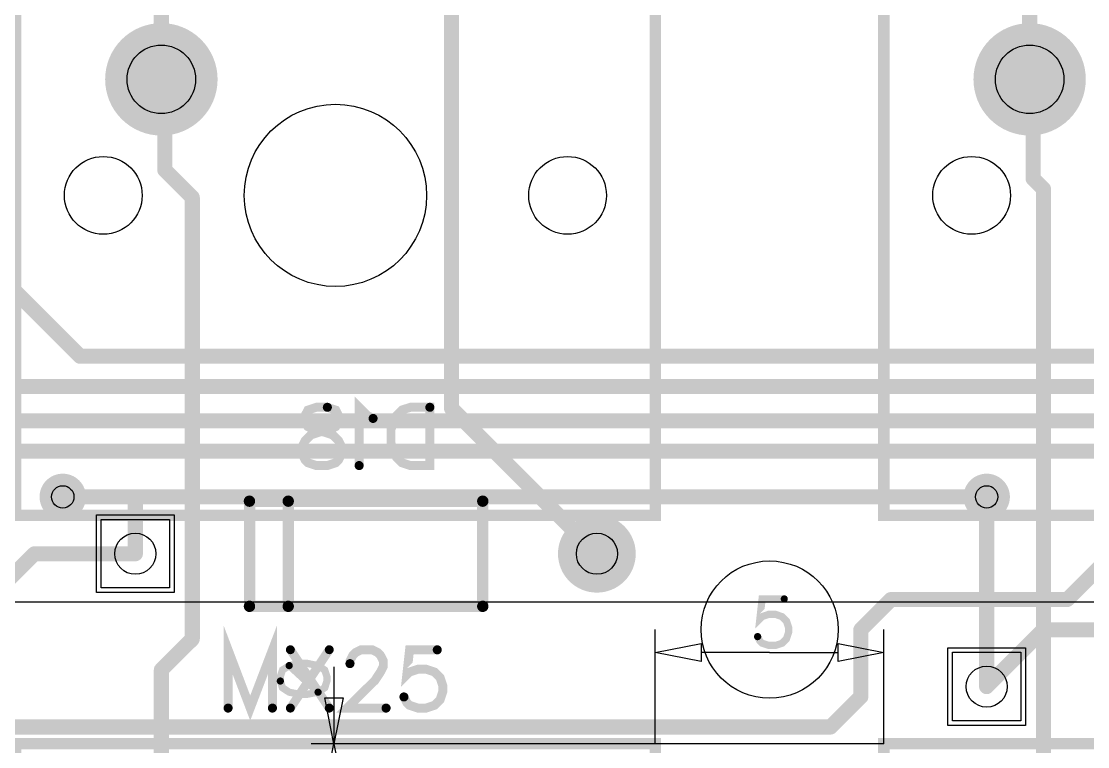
# Model space of a CAD drawing. Extents: x -0.36 to 9.09, y -0.26 to 3.18.
# Drawn here: x 3.745 to 4.664, y 1.297 to 1.922 of the extents above; entities that cross this region are included whole.
import ezdxf

# ---------------------------------------------------------------- set-up
doc = ezdxf.new("R2010")
doc.units = 0
for name, color, linetype in [('Bottom', 6, 'CONTINUOUS'), ('Bottom_Dimension', 15, 'CONTINUOUS'), ('Bottom_Mask', 10, 'CONTINUOUS'), ('Bottom_Silk', 11, 'CONTINUOUS'), ('Drill_Bottom', 8, 'CONTINUOUS'), ('Drill_Top', 7, 'CONTINUOUS'), ('Top', 5, 'CONTINUOUS'), ('Top_Dimension', 14, 'CONTINUOUS'), ('Top_Mask', 3, 'CONTINUOUS'), ('Top_Silk', 2, 'CONTINUOUS')]:
    doc.layers.add(name, color=color, linetype=linetype)

msp = doc.modelspace()

# ---------------------------------------------------------------- linework, layer by layer
at = {"layer": 'Bottom', "linetype": 'CONTINUOUS', "const_width": 0.013}
for points in [[(4.6138, 2.0968), (4.6138, 1.8717)], [(3.8657, 2.0587), (3.8657, 1.8717)], [(4.1157, 1.5881), (4.1157, 1.9717)], [(3.8657, 1.8717), (3.8687, 1.8687)], [(3.8657, 1.8717), (3.8657, 1.8717)], [(3.8687, 1.8687), (3.8687, 1.7935)], [(4.6138, 1.8717), (4.6168, 1.8687)], [(4.6138, 1.8717), (4.6138, 1.8717)], [(4.6168, 1.8687), (4.6168, 1.7862)], [(3.8687, 1.7935), (3.8924, 1.7699)], [(4.6168, 1.7862), (4.6258, 1.7772)], [(4.6258, 1.7772), (4.6258, 1.2743)], [(3.8924, 1.7699), (3.8924, 1.3894)], [(4.241, 1.4629), (4.1157, 1.5881)], [(3.8433, 1.5119), (3.7808, 1.5119)], [(3.8433, 1.4629), (3.8433, 1.5119)], [(4.5768, 1.3484), (4.5768, 1.5119)], [(3.694, 1.4004), (3.7565, 1.4629)], [(3.7565, 1.4629), (3.8433, 1.4629)], [(3.8924, 1.3894), (3.8657, 1.3628)], [(3.8657, 1.3628), (3.8657, 1.1236)]]:
    msp.add_lwpolyline(points, dxfattribs=at)
at = {"layer": 'Bottom', "linetype": 'CONTINUOUS'}
for points, const_width in [([(3.888, 1.8717, 1), (3.8435, 1.8717, 1), (3.888, 1.8717, 1)], 0.0445), ([(4.636, 1.8717, 1), (4.5915, 1.8717, 1), (4.636, 1.8717, 1)], 0.0445), ([(3.8625, 1.8717, 1), (3.869, 1.8717, 1), (3.8625, 1.8717, 1)], 0.0065), ([(3.8625, 1.8717, 1), (3.869, 1.8717, 1), (3.8625, 1.8717, 1)], 0.0065), ([(3.8625, 1.8717, 1), (3.869, 1.8717, 1), (3.8625, 1.8717, 1)], 0.0065), ([(3.8655, 1.8687, 1), (3.872, 1.8687, 1), (3.8655, 1.8687, 1)], 0.0065), ([(3.8655, 1.8687, 1), (3.872, 1.8687, 1), (3.8655, 1.8687, 1)], 0.0065), ([(4.6105, 1.8717, 1), (4.617, 1.8717, 1), (4.6105, 1.8717, 1)], 0.0065), ([(4.6105, 1.8717, 1), (4.617, 1.8717, 1), (4.6105, 1.8717, 1)], 0.0065), ([(4.6105, 1.8717, 1), (4.617, 1.8717, 1), (4.6105, 1.8717, 1)], 0.0065), ([(4.6135, 1.8687, 1), (4.62, 1.8687, 1), (4.6135, 1.8687, 1)], 0.0065), ([(4.6135, 1.8687, 1), (4.62, 1.8687, 1), (4.6135, 1.8687, 1)], 0.0065), ([(3.8655, 1.7935, 1), (3.872, 1.7935, 1), (3.8655, 1.7935, 1)], 0.0065), ([(3.8655, 1.7935, 1), (3.872, 1.7935, 1), (3.8655, 1.7935, 1)], 0.0065), ([(4.6135, 1.7862, 1), (4.62, 1.7862, 1), (4.6135, 1.7862, 1)], 0.0065), ([(4.6135, 1.7862, 1), (4.62, 1.7862, 1), (4.6135, 1.7862, 1)], 0.0065), ([(4.6225, 1.7772, 1), (4.629, 1.7772, 1), (4.6225, 1.7772, 1)], 0.0065), ([(4.6225, 1.7772, 1), (4.629, 1.7772, 1), (4.6225, 1.7772, 1)], 0.0065), ([(3.8891, 1.7699, 1), (3.8956, 1.7699, 1), (3.8891, 1.7699, 1)], 0.0065), ([(3.8891, 1.7699, 1), (3.8956, 1.7699, 1), (3.8891, 1.7699, 1)], 0.0065), ([(4.1125, 1.5881, 1), (4.119, 1.5881, 1), (4.1125, 1.5881, 1)], 0.0065), ([(4.1125, 1.5881, 1), (4.119, 1.5881, 1), (4.1125, 1.5881, 1)], 0.0065), ([(3.7908, 1.5119, 1), (3.7708, 1.5119, 1), (3.7908, 1.5119, 1)], 0.02), ([(4.5868, 1.5119, 1), (4.5668, 1.5119, 1), (4.5868, 1.5119, 1)], 0.02), ([(3.7776, 1.5119, 1), (3.7841, 1.5119, 1), (3.7776, 1.5119, 1)], 0.0065), ([(3.8401, 1.5119, 1), (3.8466, 1.5119, 1), (3.8401, 1.5119, 1)], 0.0065), ([(3.8401, 1.5119, 1), (3.8466, 1.5119, 1), (3.8401, 1.5119, 1)], 0.0065), ([(4.5735, 1.5119, 1), (4.58, 1.5119, 1), (4.5735, 1.5119, 1)], 0.0065), ([(4.2557, 1.4629, 1), (4.2262, 1.4629, 1), (4.2557, 1.4629, 1)], 0.0295), ([(3.7533, 1.4629, 1), (3.7598, 1.4629, 1), (3.7533, 1.4629, 1)], 0.0065), ([(3.7533, 1.4629, 1), (3.7598, 1.4629, 1), (3.7533, 1.4629, 1)], 0.0065), ([(3.8401, 1.4629, 1), (3.8466, 1.4629, 1), (3.8401, 1.4629, 1)], 0.0065), ([(3.8401, 1.4629, 1), (3.8466, 1.4629, 1), (3.8401, 1.4629, 1)], 0.0065), ([(4.2377, 1.4629, 1), (4.2442, 1.4629, 1), (4.2377, 1.4629, 1)], 0.0065), ([(3.8891, 1.3894, 1), (3.8956, 1.3894, 1), (3.8891, 1.3894, 1)], 0.0065), ([(3.8891, 1.3894, 1), (3.8956, 1.3894, 1), (3.8891, 1.3894, 1)], 0.0065), ([(3.8625, 1.3628, 1), (3.869, 1.3628, 1), (3.8625, 1.3628, 1)], 0.0065), ([(3.8625, 1.3628, 1), (3.869, 1.3628, 1), (3.8625, 1.3628, 1)], 0.0065), ([(4.5735, 1.3484, 1), (4.58, 1.3484, 1), (4.5735, 1.3484, 1)], 0.0065)]:
    msp.add_lwpolyline(points, format="xyb", dxfattribs=dict(at, const_width=const_width))
for points in [[(3.8729, 1.4334), (3.8138, 1.4334), (3.8138, 1.4925), (3.8729, 1.4925), (3.8729, 1.4334)], [(4.6063, 1.3189), (4.5472, 1.3189), (4.5472, 1.378), (4.6063, 1.378), (4.6063, 1.3189)]]:
    msp.add_lwpolyline(points, dxfattribs=at)
at = {"layer": 'Bottom_Dimension', "linetype": 'CONTINUOUS'}
msp.add_lwpolyline([(4.8073, 1.4213), (-0.2707, 1.4213)], dxfattribs=at)
at = {"layer": 'Bottom_Mask', "linetype": 'CONTINUOUS'}
for points, const_width in [([(3.89, 1.8717, 1), (3.8415, 1.8717, 1), (3.89, 1.8717, 1)], 0.0484), ([(3.8415, 1.8717, 1), (3.89, 1.8717, 1), (3.8415, 1.8717, 1)], 0.0484), ([(4.638, 1.8717, 1), (4.5896, 1.8717, 1), (4.638, 1.8717, 1)], 0.0484), ([(4.5896, 1.8717, 1), (4.638, 1.8717, 1), (4.5896, 1.8717, 1)], 0.0484), ([(4.2577, 1.4629, 1), (4.2242, 1.4629, 1), (4.2577, 1.4629, 1)], 0.0335), ([(4.2242, 1.4629, 1), (4.2577, 1.4629, 1), (4.2242, 1.4629, 1)], 0.0335)]:
    msp.add_lwpolyline(points, format="xyb", dxfattribs=dict(at, const_width=const_width))
for points in [[(3.8768, 1.4295), (3.8099, 1.4295), (3.8099, 1.4964), (3.8768, 1.4964), (3.8768, 1.4295)], [(4.6102, 1.315), (4.5433, 1.315), (4.5433, 1.3819), (4.6102, 1.3819), (4.6102, 1.315)]]:
    msp.add_lwpolyline(points, dxfattribs=at)
at = {"layer": 'Bottom_Silk', "linetype": 'CONTINUOUS'}
for points, const_width in [([(4.0088, 1.5891), (4.0159, 1.5867), (4.0183, 1.582), (4.0183, 1.5771), (4.0159, 1.5724), (4.0111, 1.57), (4.0016, 1.5676), (3.9944, 1.5652), (3.9896, 1.5604), (3.9873, 1.5556), (3.9873, 1.5485), (3.9896, 1.5437), (3.992, 1.5413), (3.9992, 1.5389), (4.0088, 1.5389), (4.0159, 1.5413), (4.0183, 1.5437), (4.0207, 1.5485), (4.0207, 1.5556), (4.0183, 1.5604), (4.0135, 1.5652), (4.0064, 1.5676), (3.9968, 1.57), (3.992, 1.5724), (3.9896, 1.5771), (3.9896, 1.582), (3.992, 1.5867), (3.9992, 1.5891), (4.0088, 1.5891)], 0.0077), ([(4.0481, 1.5795), (4.0433, 1.582), (4.0361, 1.5891), (4.0361, 1.5389)], 0.0077), ([(4.0971, 1.5891), (4.0971, 1.5389), (4.0803, 1.5389), (4.0731, 1.5413), (4.0683, 1.5461), (4.0659, 1.5509), (4.0636, 1.558), (4.0636, 1.57), (4.0659, 1.5772), (4.0683, 1.582), (4.0731, 1.5868), (4.0803, 1.5891), (4.0971, 1.5891)], 0.0077), ([(3.9417, 1.5082), (3.9417, 1.4176)], 0.0098), ([(3.9417, 1.5082), (4.1426, 1.5082)], 0.0098), ([(3.9751, 1.5082), (3.9751, 1.4176)], 0.0098), ([(4.1426, 1.5082), (4.1426, 1.4176)], 0.0098), ([(3.9417, 1.4176), (4.1426, 1.4176)], 0.0098)]:
    msp.add_lwpolyline(points, dxfattribs=dict(at, const_width=const_width))
for points, const_width in [([(4.0068, 1.5891, 1), (4.0107, 1.5891, 1), (4.0068, 1.5891, 1)], 0.0039), ([(4.0951, 1.5891, 1), (4.099, 1.5891, 1), (4.0951, 1.5891, 1)], 0.0039), ([(4.0462, 1.5795, 1), (4.0501, 1.5795, 1), (4.0462, 1.5795, 1)], 0.0039), ([(4.0342, 1.5389, 1), (4.0381, 1.5389, 1), (4.0342, 1.5389, 1)], 0.0039), ([(3.9392, 1.5082, 1), (3.9441, 1.5082, 1), (3.9392, 1.5082, 1)], 0.0049), ([(3.9392, 1.5082, 1), (3.9441, 1.5082, 1), (3.9392, 1.5082, 1)], 0.0049), ([(3.9726, 1.5082, 1), (3.9775, 1.5082, 1), (3.9726, 1.5082, 1)], 0.0049), ([(4.1402, 1.5082, 1), (4.1451, 1.5082, 1), (4.1402, 1.5082, 1)], 0.0049), ([(4.1402, 1.5082, 1), (4.1451, 1.5082, 1), (4.1402, 1.5082, 1)], 0.0049), ([(3.9392, 1.4176, 1), (3.9441, 1.4176, 1), (3.9392, 1.4176, 1)], 0.0049), ([(3.9392, 1.4176, 1), (3.9441, 1.4176, 1), (3.9392, 1.4176, 1)], 0.0049), ([(3.9726, 1.4176, 1), (3.9775, 1.4176, 1), (3.9726, 1.4176, 1)], 0.0049), ([(4.1402, 1.4176, 1), (4.1451, 1.4176, 1), (4.1402, 1.4176, 1)], 0.0049), ([(4.1402, 1.4176, 1), (4.1451, 1.4176, 1), (4.1402, 1.4176, 1)], 0.0049)]:
    msp.add_lwpolyline(points, format="xyb", dxfattribs=dict(at, const_width=const_width))
at = {"layer": 'Drill_Bottom'}
for centre, radius in [((3.8657, 1.8717), 0.0295), ((4.6138, 1.8717), 0.0295), ((4.0157, 1.7717), 0.0785), ((3.8157, 1.7717), 0.0335), ((4.2157, 1.7717), 0.0335), ((4.5638, 1.7717), 0.0335), ((3.7808, 1.5119), 0.0096), ((4.5768, 1.5119), 0.0096), ((3.8433, 1.4629), 0.0177), ((4.241, 1.4629), 0.0177), ((4.3898, 1.3976), 0.0591), ((4.5768, 1.3484), 0.0177)]:
    msp.add_circle(centre, radius, dxfattribs=at)
at = {"layer": 'Drill_Top'}
for centre, radius in [((3.8657, 1.8717), 0.0295), ((4.6138, 1.8717), 0.0295), ((4.0157, 1.7717), 0.0785), ((3.8157, 1.7717), 0.0335), ((4.2157, 1.7717), 0.0335), ((4.5638, 1.7717), 0.0335), ((3.7808, 1.5119), 0.0096), ((4.5768, 1.5119), 0.0096), ((3.8433, 1.4629), 0.0177), ((4.241, 1.4629), 0.0177), ((4.3898, 1.3976), 0.0591), ((4.5768, 1.3484), 0.0177)]:
    msp.add_circle(centre, radius, dxfattribs=at)
at = {"layer": 'Top', "linetype": 'CONTINUOUS'}
for points, const_width in [([(3.888, 1.8717, 1), (3.8435, 1.8717, 1), (3.888, 1.8717, 1)], 0.0445), ([(4.636, 1.8717, 1), (4.5915, 1.8717, 1), (4.636, 1.8717, 1)], 0.0445), ([(3.7925, 1.6331, 1), (3.799, 1.6331, 1), (3.7925, 1.6331, 1)], 0.0065), ([(3.7925, 1.6331, 1), (3.799, 1.6331, 1), (3.7925, 1.6331, 1)], 0.0065), ([(3.7908, 1.5119, 1), (3.7708, 1.5119, 1), (3.7908, 1.5119, 1)], 0.02), ([(4.5868, 1.5119, 1), (4.5668, 1.5119, 1), (4.5868, 1.5119, 1)], 0.02), ([(3.7776, 1.5119, 1), (3.7841, 1.5119, 1), (3.7776, 1.5119, 1)], 0.0065), ([(4.5735, 1.5119, 1), (4.58, 1.5119, 1), (4.5735, 1.5119, 1)], 0.0065), ([(4.2557, 1.4629, 1), (4.2262, 1.4629, 1), (4.2557, 1.4629, 1)], 0.0295), ([(4.491, 1.4234, 1), (4.4975, 1.4234, 1), (4.491, 1.4234, 1)], 0.0065), ([(4.491, 1.4234, 1), (4.4975, 1.4234, 1), (4.491, 1.4234, 1)], 0.0065), ([(4.6428, 1.4234, 1), (4.6493, 1.4234, 1), (4.6428, 1.4234, 1)], 0.0065), ([(4.6428, 1.4234, 1), (4.6493, 1.4234, 1), (4.6428, 1.4234, 1)], 0.0065), ([(4.4651, 1.3974, 1), (4.4716, 1.3974, 1), (4.4651, 1.3974, 1)], 0.0065), ([(4.4651, 1.3974, 1), (4.4716, 1.3974, 1), (4.4651, 1.3974, 1)], 0.0065), ([(4.6225, 1.3974, 1), (4.629, 1.3974, 1), (4.6225, 1.3974, 1)], 0.0065), ([(4.6225, 1.3974, 1), (4.629, 1.3974, 1), (4.6225, 1.3974, 1)], 0.0065), ([(4.5735, 1.3484, 1), (4.58, 1.3484, 1), (4.5735, 1.3484, 1)], 0.0065), ([(4.4651, 1.3396, 1), (4.4716, 1.3396, 1), (4.4651, 1.3396, 1)], 0.0065), ([(4.4651, 1.3396, 1), (4.4716, 1.3396, 1), (4.4651, 1.3396, 1)], 0.0065), ([(4.4391, 1.3136, 1), (4.4456, 1.3136, 1), (4.4391, 1.3136, 1)], 0.0065), ([(4.4391, 1.3136, 1), (4.4456, 1.3136, 1), (4.4391, 1.3136, 1)], 0.0065)]:
    msp.add_lwpolyline(points, format="xyb", dxfattribs=dict(at, const_width=const_width))
at = {"layer": 'Top', "linetype": 'CONTINUOUS', "const_width": 0.013}
for points in [[(3.5572, 1.8717), (3.7958, 1.6331)], [(3.7958, 1.6331), (5.3313, 1.6331)], [(3.121, 1.6071), (5.1216, 1.6071)], [(2.3142, 1.5774), (5.0513, 1.5774)], [(1.1476, 1.5514), (4.9773, 1.5514)], [(4.6461, 1.4234), (4.7431, 1.5205)], [(3.7808, 1.5119), (4.5768, 1.5119)], [(4.4683, 1.3974), (4.4943, 1.4234)], [(4.4943, 1.4234), (4.6461, 1.4234)], [(4.4683, 1.3396), (4.4683, 1.3974)], [(4.5768, 1.3484), (4.6258, 1.3974)], [(4.6258, 1.3974), (5.1063, 1.3974)], [(4.4423, 1.3136), (4.4683, 1.3396)], [(0.3238, 1.3136), (4.4423, 1.3136)]]:
    msp.add_lwpolyline(points, dxfattribs=at)
at = {"layer": 'Top', "linetype": 'CONTINUOUS'}
for points in [[(3.8729, 1.4334), (3.8138, 1.4334), (3.8138, 1.4925), (3.8729, 1.4925), (3.8729, 1.4334)], [(4.6063, 1.3189), (4.5472, 1.3189), (4.5472, 1.378), (4.6063, 1.378), (4.6063, 1.3189)]]:
    msp.add_lwpolyline(points, dxfattribs=at)
at = {"layer": 'Top_Dimension', "linetype": 'CONTINUOUS', "const_width": 0.0062}
for points in [[(4.4024, 1.424), (4.3833, 1.424), (4.3814, 1.4068), (4.3833, 1.4087), (4.389, 1.4107), (4.3948, 1.4107), (4.4005, 1.4087), (4.4043, 1.4049), (4.4062, 1.3992), (4.4062, 1.3954), (4.4043, 1.3896), (4.4005, 1.3858), (4.3948, 1.3839), (4.389, 1.3839), (4.3833, 1.3858), (4.3814, 1.3877), (4.3795, 1.3915)], [(3.9682, 1.3532), (3.9701, 1.3474), (3.9759, 1.3436), (3.9854, 1.3417), (3.9912, 1.3417), (4.0007, 1.3436), (4.0065, 1.3474), (4.0084, 1.3532), (4.0084, 1.357), (4.0065, 1.3627), (4.0007, 1.3665), (3.9912, 1.3685), (3.9854, 1.3685), (3.9759, 1.3665), (3.9701, 1.3627), (3.9682, 1.357), (3.9682, 1.3532)], [(3.9759, 1.3665), (4.0007, 1.3436)]]:
    msp.add_lwpolyline(points, dxfattribs=at)
at = {"layer": 'Top_Dimension', "linetype": 'CONTINUOUS', "const_width": 0.0031}
for points in [[(4.4009, 1.424, 1), (4.4039, 1.424, 1), (4.4009, 1.424, 1)], [(4.3779, 1.3915, 1), (4.381, 1.3915, 1), (4.3779, 1.3915, 1)], [(3.9743, 1.3665, 1), (3.9774, 1.3665, 1), (3.9743, 1.3665, 1)], [(3.9667, 1.3532, 1), (3.9698, 1.3532, 1), (3.9667, 1.3532, 1)], [(3.9992, 1.3436, 1), (4.0023, 1.3436, 1), (3.9992, 1.3436, 1)]]:
    msp.add_lwpolyline(points, format="xyb", dxfattribs=at)
at = {"layer": 'Top_Dimension', "linetype": 'CONTINUOUS'}
for points in [[(4.8073, 1.4213), (-0.2116, 1.4213)], [(4.2913, 1.2992), (4.2913, 1.3975)], [(4.4882, 1.2992), (4.4882, 1.3975)], [(4.2913, 1.3778), (4.3307, 1.3857), (4.3307, 1.37), (4.2913, 1.3778)], [(4.4882, 1.3778), (4.4488, 1.37), (4.4488, 1.3857), (4.4882, 1.3778)], [(4.3898, 1.3778), (4.3307, 1.3778)], [(4.3898, 1.3778), (4.4488, 1.3778)], [(4.0144, 1.3654), (4.0144, 1.2992)], [(4.0144, 1.3583), (4.0144, 1.3386)], [(4.0144, 1.2992), (4.0065, 1.3386), (4.0223, 1.3386), (4.0144, 1.2992)], [(4.2913, 1.2992), (3.9947, 1.2992)], [(4.4882, 1.2992), (3.9947, 1.2992)], [(4.0144, 1.2992), (4.0223, 1.2598), (4.0065, 1.2598), (4.0144, 1.2992)], [(4.0144, 1.2992), (4.0144, 1.2992)]]:
    msp.add_lwpolyline(points, dxfattribs=at)
at = {"layer": 'Top_Mask', "linetype": 'CONTINUOUS'}
for points, const_width in [([(3.89, 1.8717, 1), (3.8415, 1.8717, 1), (3.89, 1.8717, 1)], 0.0484), ([(3.8415, 1.8717, 1), (3.89, 1.8717, 1), (3.8415, 1.8717, 1)], 0.0484), ([(4.638, 1.8717, 1), (4.5896, 1.8717, 1), (4.638, 1.8717, 1)], 0.0484), ([(4.5896, 1.8717, 1), (4.638, 1.8717, 1), (4.5896, 1.8717, 1)], 0.0484), ([(4.2577, 1.4629, 1), (4.2242, 1.4629, 1), (4.2577, 1.4629, 1)], 0.0335), ([(4.2242, 1.4629, 1), (4.2577, 1.4629, 1), (4.2242, 1.4629, 1)], 0.0335)]:
    msp.add_lwpolyline(points, format="xyb", dxfattribs=dict(at, const_width=const_width))
for points in [[(3.8768, 1.4295), (3.8099, 1.4295), (3.8099, 1.4964), (3.8768, 1.4964), (3.8768, 1.4295)], [(4.6102, 1.315), (4.5433, 1.315), (4.5433, 1.3819), (4.6102, 1.3819), (4.6102, 1.315)]]:
    msp.add_lwpolyline(points, dxfattribs=at)
at = {"layer": 'Top_Silk', "linetype": 'CONTINUOUS'}
for points, const_width in [([(3.7402, 2.0472), (4.2913, 2.0472), (4.2913, 1.4961), (3.7402, 1.4961), (3.7402, 2.0472)], 0.0098), ([(4.4882, 2.0472), (5.0394, 2.0472), (5.0394, 1.4961), (4.4882, 1.4961), (4.4882, 2.0472)], 0.0098), ([(3.9615, 1.3299), (3.9615, 1.3802), (3.9423, 1.3299), (3.9232, 1.3802), (3.9232, 1.3299)], 0.0077), ([(3.9769, 1.3802), (4.0104, 1.3299)], 0.0077), ([(4.0104, 1.3802), (3.9769, 1.3299)], 0.0077), ([(4.0283, 1.3682), (4.0283, 1.3705), (4.0307, 1.3753), (4.033, 1.3777), (4.0378, 1.3801), (4.0474, 1.3801), (4.0522, 1.3777), (4.0545, 1.3753), (4.057, 1.3705), (4.057, 1.3658), (4.0545, 1.361), (4.0498, 1.3538), (4.0258, 1.3299), (4.0593, 1.3299)], 0.0077), ([(4.1035, 1.3801), (4.0796, 1.3801), (4.0772, 1.3586), (4.0796, 1.361), (4.0868, 1.3634), (4.0939, 1.3634), (4.1011, 1.361), (4.1059, 1.3562), (4.1083, 1.349), (4.1083, 1.3443), (4.1059, 1.3371), (4.1011, 1.3323), (4.0939, 1.3299), (4.0868, 1.3299), (4.0796, 1.3323), (4.0772, 1.3347), (4.0748, 1.3395)], 0.0077), ([(3.7402, 1.2992), (4.2913, 1.2992), (4.2913, 0.748), (3.7402, 0.748), (3.7402, 1.2992)], 0.0098), ([(4.4882, 1.2992), (5.0394, 1.2992), (5.0394, 0.748), (4.4882, 0.748), (4.4882, 1.2992)], 0.0098)]:
    msp.add_lwpolyline(points, dxfattribs=dict(at, const_width=const_width))
at = {"layer": 'Top_Silk', "linetype": 'CONTINUOUS', "const_width": 0.0039}
for points in [[(3.975, 1.3802, 1), (3.9788, 1.3802, 1), (3.975, 1.3802, 1)], [(4.0085, 1.3802, 1), (4.0123, 1.3802, 1), (4.0085, 1.3802, 1)], [(4.1015, 1.3801, 1), (4.1054, 1.3801, 1), (4.1015, 1.3801, 1)], [(4.0263, 1.3682, 1), (4.0302, 1.3682, 1), (4.0263, 1.3682, 1)], [(4.0728, 1.3395, 1), (4.0767, 1.3395, 1), (4.0728, 1.3395, 1)], [(3.9213, 1.3299, 1), (3.9252, 1.3299, 1), (3.9213, 1.3299, 1)], [(3.9595, 1.3299, 1), (3.9634, 1.3299, 1), (3.9595, 1.3299, 1)], [(3.975, 1.3299, 1), (3.9788, 1.3299, 1), (3.975, 1.3299, 1)], [(4.0085, 1.3299, 1), (4.0123, 1.3299, 1), (4.0085, 1.3299, 1)], [(4.0574, 1.3299, 1), (4.0613, 1.3299, 1), (4.0574, 1.3299, 1)]]:
    msp.add_lwpolyline(points, format="xyb", dxfattribs=at)

doc.saveas('drawing.dxf')
